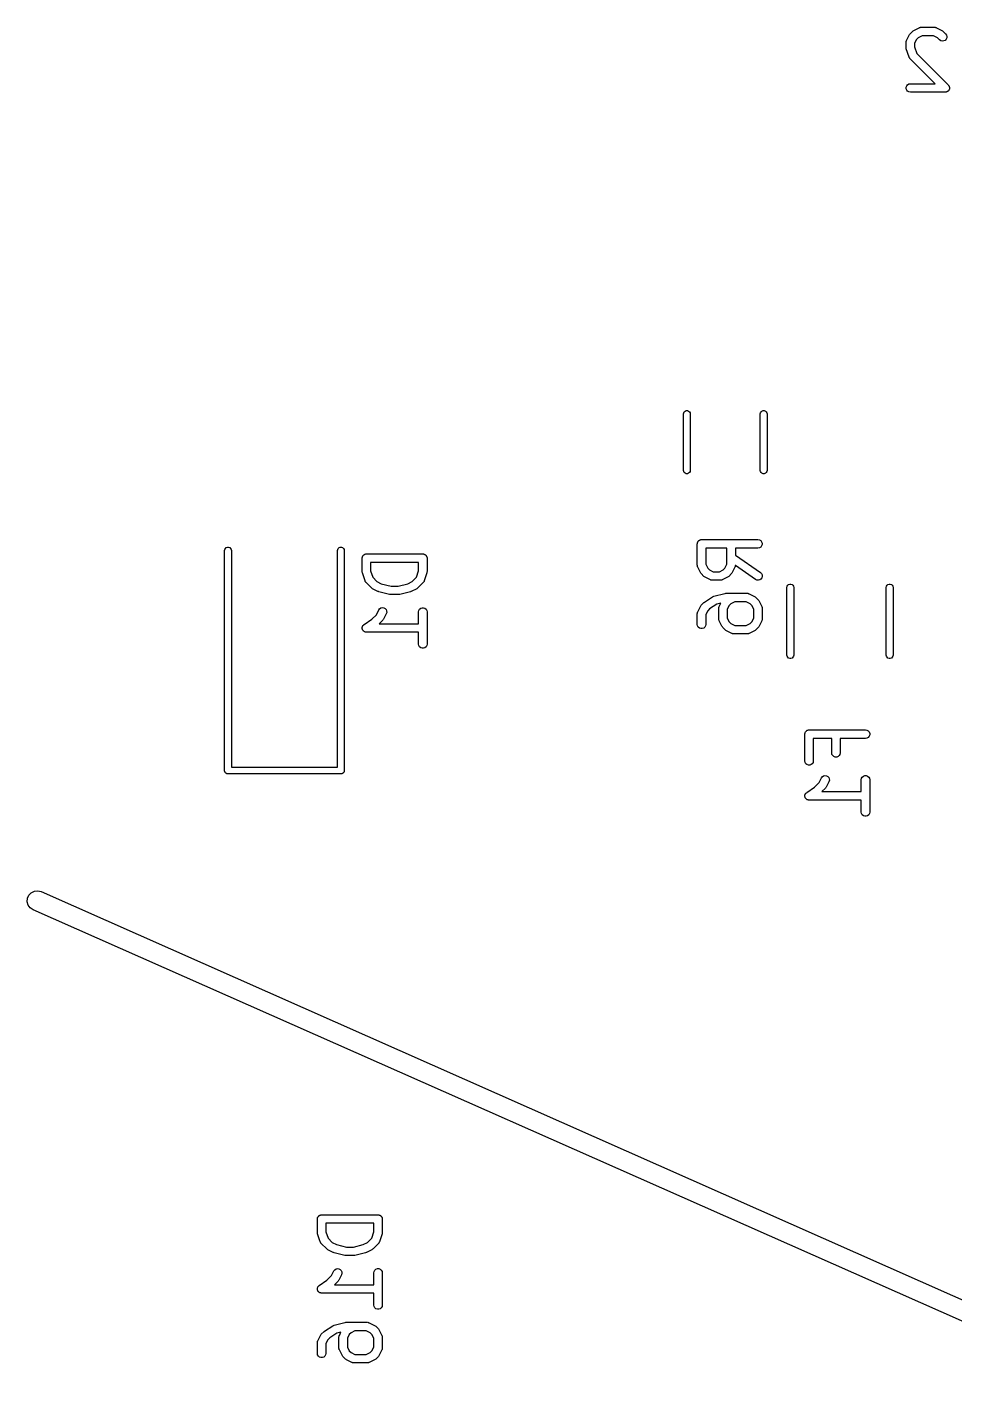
# Model space of a CAD drawing. Extents: x 48 to 353, y -143 to -50.
# Drawn here: x 47.83 to 64.26, y -73.98 to -49.8 of the extents above; entities that cross this region are included whole.
import ezdxf

# ---------------------------------------------------------------- set-up
doc = ezdxf.new("R2010")
doc.units = 0
doc.header["$MEASUREMENT"] = 0
doc.layers.add('BLACK', color=7, linetype='CONTINUOUS')

msp = doc.modelspace()

# ---------------------------------------------------------------- linework, layer by layer
at = {"layer": 'Black'}
for p, q in [((63.5382, -49.8519), (63.6335, -49.8043)), ((63.6335, -49.8043), (63.6376, -49.8031)), ((63.6376, -49.8031), (63.6413, -49.8009)), ((63.6413, -49.8009), (63.65, -49.7994)), ((63.65, -49.7994), (63.6584, -49.7969)), ((63.6584, -49.7969), (63.6627, -49.7971)), ((63.6627, -49.7971), (63.667, -49.7964)), ((63.667, -49.7964), (63.9051, -49.7964)), ((63.9051, -49.7964), (63.9094, -49.7971)), ((63.9094, -49.7971), (63.9137, -49.7969)), ((63.9137, -49.7969), (63.9221, -49.7994)), ((63.9221, -49.7994), (63.9307, -49.8009)), ((63.9307, -49.8009), (63.9345, -49.8031)), ((63.9345, -49.8031), (63.9386, -49.8043)), ((63.9386, -49.8043), (64.0339, -49.8519)), ((63.4015, -50.0619), (63.4023, -50.0576)), ((63.4015, -50.1571), (63.4015, -50.0619)), ((63.402, -50.0533), (63.4045, -50.0449)), ((63.4023, -50.0576), (63.402, -50.0533)), ((63.4045, -50.0449), (63.406, -50.0362)), ((63.406, -50.0362), (63.4082, -50.0325)), ((63.4082, -50.0325), (63.4094, -50.0283)), ((63.4094, -50.0283), (63.4571, -49.9331)), ((63.4571, -49.9331), (63.4642, -49.9234)), ((63.4642, -49.9234), (63.4711, -49.9136)), ((63.4711, -49.9136), (63.5187, -49.866)), ((63.5187, -49.866), (63.5286, -49.8591)), ((63.5286, -49.8591), (63.5382, -49.8519)), ((63.5858, -50.011), (63.5515, -50.0796)), ((63.6162, -49.9806), (63.5858, -50.011)), ((63.6847, -49.9464), (63.6162, -49.9806)), ((63.8874, -49.9464), (63.6847, -49.9464)), ((63.9559, -49.9806), (63.8874, -49.9464)), ((63.9949, -50.0197), (63.9559, -49.9806)), ((64.0163, -50.0346), (63.9949, -50.0197)), ((64.0414, -50.0413), (64.0163, -50.0346)), ((64.0339, -49.8519), (64.0435, -49.8591)), ((64.0674, -50.0391), (64.0414, -50.0413)), ((64.0435, -49.8591), (64.0534, -49.866)), ((64.0534, -49.866), (64.101, -49.9136)), ((64.091, -50.0281), (64.0674, -50.0391)), ((64.1094, -50.0096), (64.091, -50.0281)), ((64.101, -49.9136), (64.1159, -49.9349)), ((64.1204, -49.986), (64.1094, -50.0096)), ((64.1159, -49.9349), (64.1227, -49.9601)), ((64.1227, -49.9601), (64.1204, -49.986)), ((63.4036, -50.1689), (63.4015, -50.1571)), ((63.4054, -50.1808), (63.4036, -50.1689)), ((63.453, -50.3237), (63.4054, -50.1808)), ((63.5515, -50.0796), (63.5515, -50.1449)), ((63.5515, -50.1449), (63.5897, -50.2594)), ((63.5897, -50.2594), (64.1486, -50.8183)), ((63.455, -50.3275), (63.453, -50.3237)), ((63.4562, -50.3316), (63.455, -50.3275)), ((63.4612, -50.3388), (63.4562, -50.3316)), ((63.4654, -50.3466), (63.4612, -50.3388)), ((63.4686, -50.3494), (63.4654, -50.3466)), ((63.4711, -50.353), (63.4686, -50.3494)), ((63.9145, -50.7964), (63.4711, -50.353)), ((63.4027, -50.8584), (63.4116, -50.8339)), ((63.4027, -50.8844), (63.4027, -50.8584)), ((63.4116, -50.9089), (63.4027, -50.8844)), ((63.4116, -50.8339), (63.4283, -50.8139)), ((63.4283, -50.9288), (63.4116, -50.9089)), ((63.4283, -50.8139), (63.4509, -50.8009)), ((63.4509, -50.9419), (63.4283, -50.9288)), ((63.4509, -50.8009), (63.4765, -50.7964)), ((63.4765, -50.9464), (63.4509, -50.9419)), ((63.4765, -50.7964), (63.9145, -50.7964)), ((64.0956, -50.9464), (63.4765, -50.9464)), ((64.1052, -50.9447), (64.0956, -50.9464)), ((64.115, -50.9438), (64.1052, -50.9447)), ((64.118, -50.9424), (64.115, -50.9438)), ((64.1212, -50.9419), (64.118, -50.9424)), ((64.1297, -50.937), (64.1212, -50.9419)), ((64.1386, -50.9328), (64.1297, -50.937)), ((64.1409, -50.9305), (64.1386, -50.9328)), ((64.1438, -50.9288), (64.1409, -50.9305)), ((64.1501, -50.9213), (64.1438, -50.9288)), ((64.1486, -50.8183), (64.1542, -50.8264)), ((64.157, -50.9144), (64.1501, -50.9213)), ((64.1542, -50.8264), (64.1605, -50.8339)), ((64.1584, -50.9114), (64.157, -50.9144)), ((64.1605, -50.9089), (64.1584, -50.9114)), ((64.1605, -50.8339), (64.1617, -50.837)), ((64.1639, -50.8997), (64.1605, -50.9089)), ((64.1617, -50.837), (64.1635, -50.8397)), ((64.1635, -50.8397), (64.1661, -50.8492)), ((64.168, -50.8908), (64.1639, -50.8997)), ((64.1661, -50.8492), (64.1694, -50.8584)), ((64.1683, -50.8875), (64.168, -50.8908)), ((64.1694, -50.8844), (64.1683, -50.8875)), ((64.1694, -50.8584), (64.1694, -50.8617)), ((64.1694, -50.8617), (64.1703, -50.8648)), ((64.1703, -50.8648), (64.1694, -50.8746)), ((64.1694, -50.8746), (64.1694, -50.8844)), ((59.488, -56.598), (59.5076, -56.5909)), ((59.5076, -56.5909), (59.5284, -56.5909)), ((59.5284, -56.5909), (59.548, -56.598)), ((60.848, -56.598), (60.8676, -56.5909)), ((60.8676, -56.5909), (60.8884, -56.5909)), ((60.8884, -56.5909), (60.908, -56.598)), ((59.458, -56.65), (59.4616, -56.6295)), ((59.458, -57.65), (59.458, -56.65)), ((59.4616, -56.6295), (59.472, -56.6114)), ((59.472, -56.6114), (59.488, -56.598)), ((59.548, -56.598), (59.564, -56.6114)), ((59.564, -56.6114), (59.5744, -56.6295)), ((59.5744, -56.6295), (59.578, -56.65)), ((59.578, -56.65), (59.578, -57.65)), ((60.818, -56.65), (60.8216, -56.6295)), ((60.818, -57.65), (60.818, -56.65)), ((60.8216, -56.6295), (60.832, -56.6114)), ((60.832, -56.6114), (60.848, -56.598)), ((60.908, -56.598), (60.924, -56.6114)), ((60.924, -56.6114), (60.9344, -56.6295)), ((60.9344, -56.6295), (60.938, -56.65)), ((60.938, -56.65), (60.938, -57.65)), ((59.4616, -57.6705), (59.458, -57.65)), ((59.472, -57.6886), (59.4616, -57.6705)), ((59.488, -57.702), (59.472, -57.6886)), ((59.5076, -57.7091), (59.488, -57.702)), ((59.5284, -57.7091), (59.5076, -57.7091)), ((59.548, -57.702), (59.5284, -57.7091)), ((59.564, -57.6886), (59.548, -57.702)), ((59.5744, -57.6705), (59.564, -57.6886)), ((59.578, -57.65), (59.5744, -57.6705)), ((60.8216, -57.6705), (60.818, -57.65)), ((60.832, -57.6886), (60.8216, -57.6705)), ((60.848, -57.702), (60.832, -57.6886)), ((60.8676, -57.7091), (60.848, -57.702)), ((60.8884, -57.7091), (60.8676, -57.7091)), ((60.908, -57.702), (60.8884, -57.7091)), ((60.924, -57.6886), (60.908, -57.702)), ((60.9344, -57.6705), (60.924, -57.6886)), ((60.938, -57.65), (60.9344, -57.6705)), ((59.7024, -58.9519), (59.7035, -58.9454)), ((59.7024, -59.3329), (59.7024, -58.9519)), ((59.7035, -58.9389), (59.7058, -58.9327)), ((59.7035, -58.9454), (59.7035, -58.9389)), ((59.7058, -58.9327), (59.7069, -58.9263)), ((59.7069, -58.9263), (59.7102, -58.9206)), ((59.7102, -58.9206), (59.7124, -58.9144)), ((59.7124, -58.9144), (59.7166, -58.9094)), ((59.7166, -58.9094), (59.7199, -58.9037)), ((59.7199, -58.9037), (59.725, -58.8995)), ((59.725, -58.8995), (59.7292, -58.8945)), ((59.7292, -58.8945), (59.7349, -58.8912)), ((59.7349, -58.8912), (59.7399, -58.887)), ((59.7399, -58.887), (59.746, -58.8847)), ((59.746, -58.8847), (59.7517, -58.8814)), ((59.7517, -58.8814), (59.7582, -58.8803)), ((59.7582, -58.8803), (59.7644, -58.878)), ((59.7644, -58.878), (59.7709, -58.878)), ((59.7709, -58.878), (59.7774, -58.8769)), ((59.7774, -58.8769), (60.7774, -58.8769)), ((60.7774, -58.8769), (60.803, -58.8814)), ((60.803, -58.8814), (60.8256, -58.8945)), ((60.8256, -59.0094), (60.803, -59.0224)), ((60.8256, -58.8945), (60.8423, -58.9144)), ((60.8423, -58.9894), (60.8256, -59.0094)), ((60.8423, -58.9144), (60.8512, -58.9389)), ((60.8512, -58.9649), (60.8423, -58.9894)), ((60.8512, -58.9389), (60.8512, -58.9649)), ((51.3275, -59.0719), (51.3311, -59.0514)), ((51.3275, -62.9719), (51.3275, -59.0719)), ((51.3311, -59.0514), (51.3415, -59.0333)), ((51.3415, -59.0333), (51.3575, -59.0199)), ((51.3575, -59.0199), (51.3771, -59.0128)), ((51.3771, -59.0128), (51.3979, -59.0128)), ((51.3979, -59.0128), (51.4175, -59.0199)), ((51.4175, -59.0199), (51.4335, -59.0333)), ((51.4335, -59.0333), (51.4439, -59.0514)), ((51.4439, -59.0514), (51.4475, -59.0719)), ((51.4475, -59.0719), (51.4475, -62.9119)), ((53.3275, -59.0719), (53.3311, -59.0514)), ((53.3275, -62.9119), (53.3275, -59.0719)), ((53.3311, -59.0514), (53.3415, -59.0333)), ((53.3415, -59.0333), (53.3575, -59.0199)), ((53.3575, -59.0199), (53.3771, -59.0128)), ((53.3771, -59.0128), (53.3979, -59.0128)), ((53.3979, -59.0128), (53.4175, -59.0199)), ((53.4175, -59.0199), (53.4335, -59.0333)), ((53.4335, -59.0333), (53.4439, -59.0514)), ((53.4439, -59.0514), (53.4475, -59.0719)), ((53.4475, -59.0719), (53.4475, -62.9719)), ((53.7649, -59.2059), (53.766, -59.1994)), ((53.7649, -59.444), (53.7649, -59.2059)), ((53.766, -59.1929), (53.7683, -59.1867)), ((53.766, -59.1994), (53.766, -59.1929)), ((53.7683, -59.1867), (53.7694, -59.1803)), ((53.7694, -59.1803), (53.7727, -59.1746)), ((53.7727, -59.1746), (53.7749, -59.1684)), ((53.7749, -59.1684), (53.7791, -59.1634)), ((53.7791, -59.1634), (53.7824, -59.1577)), ((53.7824, -59.1577), (53.7875, -59.1535)), ((53.7875, -59.1535), (53.7917, -59.1485)), ((53.7917, -59.1485), (53.7974, -59.1452)), ((53.7974, -59.1452), (53.8024, -59.141)), ((53.8024, -59.141), (53.8085, -59.1387)), ((53.8085, -59.1387), (53.8142, -59.1354)), ((53.8142, -59.1354), (53.8207, -59.1343)), ((53.8207, -59.1343), (53.8269, -59.132)), ((53.8269, -59.132), (53.8334, -59.132)), ((53.8334, -59.132), (53.8399, -59.1309)), ((53.8399, -59.1309), (54.8399, -59.1309)), ((54.8399, -59.1309), (54.8463, -59.132)), ((54.8463, -59.132), (54.8529, -59.132)), ((54.8529, -59.132), (54.8591, -59.1343)), ((54.8591, -59.1343), (54.8655, -59.1354)), ((54.8655, -59.1354), (54.8712, -59.1387)), ((54.8712, -59.1387), (54.8774, -59.141)), ((54.8774, -59.141), (54.8824, -59.1452)), ((54.8824, -59.1452), (54.8881, -59.1485)), ((54.8881, -59.1485), (54.8923, -59.1535)), ((54.8923, -59.1535), (54.8973, -59.1577)), ((54.8973, -59.1577), (54.9006, -59.1634)), ((54.9006, -59.1634), (54.9048, -59.1684)), ((54.9048, -59.1684), (54.9071, -59.1746)), ((54.9071, -59.1746), (54.9104, -59.1803)), ((54.9104, -59.1803), (54.9115, -59.1867)), ((54.9115, -59.1867), (54.9137, -59.1929)), ((54.9137, -59.1929), (54.9137, -59.1994)), ((54.9137, -59.1994), (54.9149, -59.2059)), ((54.9149, -59.2059), (54.9149, -59.444)), ((59.8524, -59.0269), (59.8524, -59.3152)), ((60.2262, -59.0269), (59.8524, -59.0269)), ((60.2262, -59.3152), (60.2262, -59.0269)), ((60.7774, -59.0269), (60.3762, -59.0269)), ((60.3762, -59.0269), (60.3762, -59.151)), ((60.3762, -59.151), (60.8204, -59.4619)), ((60.803, -59.0224), (60.7774, -59.0269)), ((53.767, -59.4558), (53.7649, -59.444)), ((53.7687, -59.4677), (53.767, -59.4558)), ((53.8163, -59.6106), (53.7687, -59.4677)), ((53.9149, -59.2809), (53.9149, -59.4318)), ((54.7649, -59.2809), (53.9149, -59.2809)), ((53.9149, -59.4318), (53.9531, -59.5463)), ((54.7267, -59.5463), (54.7649, -59.4318)), ((54.7649, -59.4318), (54.7649, -59.2809)), ((54.911, -59.4677), (54.8634, -59.6106)), ((54.9128, -59.4558), (54.911, -59.4677)), ((54.9149, -59.444), (54.9128, -59.4558)), ((59.7031, -59.3371), (59.7024, -59.3329)), ((59.7029, -59.3414), (59.7031, -59.3371)), ((59.7054, -59.3499), (59.7029, -59.3414)), ((59.7069, -59.3585), (59.7054, -59.3499)), ((59.7091, -59.3623), (59.7069, -59.3585)), ((59.7103, -59.3664), (59.7091, -59.3623)), ((59.7579, -59.4616), (59.7103, -59.3664)), ((59.7651, -59.4713), (59.7579, -59.4616)), ((59.772, -59.4811), (59.7651, -59.4713)), ((59.8196, -59.5287), (59.772, -59.4811)), ((59.8524, -59.3152), (59.8866, -59.3837)), ((59.8866, -59.3837), (59.917, -59.4141)), ((59.917, -59.4141), (59.9856, -59.4483)), ((59.9856, -59.4483), (60.093, -59.4483)), ((60.093, -59.4483), (60.1615, -59.4141)), ((60.1615, -59.4141), (60.1919, -59.3837)), ((60.1919, -59.3837), (60.2262, -59.3152)), ((60.3066, -59.4811), (60.259, -59.5287)), ((60.3135, -59.4713), (60.3066, -59.4811)), ((60.3207, -59.4616), (60.3135, -59.4713)), ((60.3683, -59.3664), (60.3207, -59.4616)), ((60.3695, -59.3623), (60.3683, -59.3664)), ((60.3717, -59.3585), (60.3695, -59.3623)), ((60.3732, -59.3499), (60.3717, -59.3585)), ((60.3757, -59.3414), (60.3732, -59.3499)), ((60.376, -59.3339), (60.3754, -59.3371)), ((60.3754, -59.3371), (60.3757, -59.3414)), ((60.7344, -59.5848), (60.376, -59.3339)), ((60.8204, -59.4619), (60.8388, -59.4803)), ((60.8388, -59.4803), (60.8498, -59.5039)), ((53.8184, -59.6144), (53.8163, -59.6106)), ((53.8195, -59.6186), (53.8184, -59.6144)), ((53.8246, -59.6257), (53.8195, -59.6186)), ((53.8288, -59.6335), (53.8246, -59.6257)), ((53.832, -59.6364), (53.8288, -59.6335)), ((53.8345, -59.6399), (53.832, -59.6364)), ((53.9297, -59.7351), (53.8345, -59.6399)), ((53.9395, -59.742), (53.9297, -59.7351)), ((53.9531, -59.5463), (54.0272, -59.6205)), ((54.0272, -59.6205), (54.1042, -59.659)), ((54.1042, -59.659), (54.2777, -59.7023)), ((54.2777, -59.7023), (54.4021, -59.7023)), ((54.4021, -59.7023), (54.5756, -59.659)), ((54.5756, -59.659), (54.6526, -59.6205)), ((54.6526, -59.6205), (54.7267, -59.5463)), ((54.7501, -59.7351), (54.7402, -59.742)), ((54.8453, -59.6399), (54.7501, -59.7351)), ((54.8478, -59.6363), (54.8453, -59.6399)), ((54.851, -59.6335), (54.8478, -59.6363)), ((54.8552, -59.6258), (54.851, -59.6335)), ((54.8602, -59.6186), (54.8552, -59.6258)), ((54.8614, -59.6144), (54.8602, -59.6186)), ((54.8634, -59.6106), (54.8614, -59.6144)), ((59.8294, -59.5356), (59.8196, -59.5287)), ((59.8391, -59.5428), (59.8294, -59.5356)), ((59.9343, -59.5904), (59.8391, -59.5428)), ((59.9385, -59.5916), (59.9343, -59.5904)), ((59.9422, -59.5938), (59.9385, -59.5916)), ((59.9509, -59.5953), (59.9422, -59.5938)), ((59.9593, -59.5978), (59.9509, -59.5953)), ((59.9636, -59.5976), (59.9593, -59.5978)), ((59.9679, -59.5983), (59.9636, -59.5976)), ((60.1107, -59.5983), (59.9679, -59.5983)), ((60.115, -59.5976), (60.1107, -59.5983)), ((60.1193, -59.5978), (60.115, -59.5976)), ((60.1277, -59.5953), (60.1193, -59.5978)), ((60.1364, -59.5938), (60.1277, -59.5953)), ((60.1401, -59.5916), (60.1364, -59.5938)), ((60.1443, -59.5904), (60.1401, -59.5916)), ((60.2395, -59.5428), (60.1443, -59.5904)), ((60.2492, -59.5356), (60.2395, -59.5428)), ((60.259, -59.5287), (60.2492, -59.5356)), ((60.758, -59.5958), (60.7344, -59.5848)), ((60.7839, -59.598), (60.758, -59.5958)), ((60.8091, -59.5913), (60.7839, -59.598)), ((60.8304, -59.5764), (60.8091, -59.5913)), ((60.8454, -59.555), (60.8304, -59.5764)), ((60.8521, -59.5299), (60.8454, -59.555)), ((60.8498, -59.5039), (60.8521, -59.5299)), ((61.29, -59.725), (61.2936, -59.7045)), ((61.29, -60.925), (61.29, -59.725)), ((61.2936, -59.7045), (61.304, -59.6864)), ((61.304, -59.6864), (61.32, -59.673)), ((61.32, -59.673), (61.3396, -59.6659)), ((61.3396, -59.6659), (61.3604, -59.6659)), ((61.3604, -59.6659), (61.38, -59.673)), ((61.38, -59.673), (61.396, -59.6864)), ((61.396, -59.6864), (61.4064, -59.7045)), ((61.4064, -59.7045), (61.41, -59.725)), ((61.41, -59.725), (61.41, -60.925)), ((63.05, -59.725), (63.0536, -59.7045)), ((63.05, -60.925), (63.05, -59.725)), ((63.0536, -59.7045), (63.064, -59.6864)), ((63.064, -59.6864), (63.08, -59.673)), ((63.08, -59.673), (63.0996, -59.6659)), ((63.0996, -59.6659), (63.1204, -59.6659)), ((63.1204, -59.6659), (63.14, -59.673)), ((63.14, -59.673), (63.156, -59.6864)), ((63.156, -59.6864), (63.1664, -59.7045)), ((63.1664, -59.7045), (63.17, -59.725)), ((63.17, -59.725), (63.17, -60.925)), ((53.9492, -59.7492), (53.9395, -59.742)), ((54.0444, -59.7968), (53.9492, -59.7492)), ((54.0523, -59.7991), (54.0444, -59.7968)), ((54.0598, -59.8025), (54.0523, -59.7991)), ((54.2503, -59.8501), (54.0598, -59.8025)), ((54.2594, -59.8507), (54.2503, -59.8501)), ((54.2685, -59.8523), (54.2594, -59.8507)), ((54.4113, -59.8523), (54.2685, -59.8523)), ((54.4203, -59.8507), (54.4113, -59.8523)), ((54.4295, -59.8501), (54.4203, -59.8507)), ((54.62, -59.8025), (54.4295, -59.8501)), ((54.6275, -59.7991), (54.62, -59.8025)), ((54.6353, -59.7968), (54.6275, -59.7991)), ((54.7306, -59.7492), (54.6353, -59.7968)), ((54.7402, -59.742), (54.7306, -59.7492)), ((59.831, -59.9847), (59.9739, -59.8895)), ((59.9739, -59.8895), (59.9856, -59.8843)), ((59.9856, -59.8843), (59.9973, -59.8791)), ((59.9973, -59.8791), (60.1878, -59.8315)), ((60.1878, -59.8315), (60.1969, -59.8309)), ((60.1969, -59.8309), (60.206, -59.8293)), ((60.206, -59.8293), (60.5869, -59.8293)), ((60.3665, -59.9793), (60.298, -60.0135)), ((60.5692, -59.9793), (60.3665, -59.9793)), ((60.6377, -60.0135), (60.5692, -59.9793)), ((60.5869, -59.8293), (60.5912, -59.83)), ((60.5912, -59.83), (60.5955, -59.8298)), ((60.5955, -59.8298), (60.6039, -59.8323)), ((60.6039, -59.8323), (60.6126, -59.8338)), ((60.6126, -59.8338), (60.6163, -59.836)), ((60.6163, -59.836), (60.6204, -59.8372)), ((60.6204, -59.8372), (60.7157, -59.8848)), ((60.7157, -59.8848), (60.7253, -59.892)), ((60.7253, -59.892), (60.7352, -59.8989)), ((60.7352, -59.8989), (60.7828, -59.9465)), ((60.7828, -59.9465), (60.7897, -59.9563)), ((60.7897, -59.9563), (60.7968, -59.966)), ((60.7968, -59.966), (60.8445, -60.0612)), ((53.935, -60.2905), (54.0163, -60.2091)), ((54.0163, -60.2091), (54.0585, -60.1247)), ((54.0585, -60.1247), (54.074, -60.1038)), ((54.074, -60.1038), (54.0958, -60.0895)), ((54.0958, -60.0895), (54.1211, -60.0834)), ((54.1211, -60.0834), (54.147, -60.0864)), ((54.1927, -60.1918), (54.1451, -60.2871)), ((54.147, -60.0864), (54.1703, -60.098)), ((54.1703, -60.098), (54.1882, -60.117)), ((54.1882, -60.117), (54.1985, -60.1409)), ((54.2001, -60.1669), (54.1927, -60.1918)), ((54.1985, -60.1409), (54.2001, -60.1669)), ((54.7649, -60.1583), (54.7694, -60.1326)), ((54.7649, -60.369), (54.7649, -60.1583)), ((54.7694, -60.1326), (54.7824, -60.1101)), ((54.7824, -60.1101), (54.8024, -60.0933)), ((54.8024, -60.0933), (54.8269, -60.0844)), ((54.8269, -60.0844), (54.8529, -60.0844)), ((54.8529, -60.0844), (54.8774, -60.0933)), ((54.8774, -60.0933), (54.8973, -60.1101)), ((54.8973, -60.1101), (54.9104, -60.1326)), ((54.9104, -60.1326), (54.9149, -60.1583)), ((54.9149, -60.1583), (54.9149, -60.7297)), ((59.7024, -60.19), (59.7031, -60.1857)), ((59.7024, -60.3805), (59.7024, -60.19)), ((59.7029, -60.1814), (59.7054, -60.173)), ((59.7031, -60.1857), (59.7029, -60.1814)), ((59.7054, -60.173), (59.7069, -60.1643)), ((59.7069, -60.1643), (59.7091, -60.1606)), ((59.7091, -60.1606), (59.7103, -60.1565)), ((59.7103, -60.1565), (59.7579, -60.0612)), ((59.7579, -60.0612), (59.7651, -60.0516)), ((59.7651, -60.0516), (59.772, -60.0417)), ((59.772, -60.0417), (59.8196, -59.9941)), ((59.8196, -59.9941), (59.8257, -59.9899)), ((59.8257, -59.9899), (59.831, -59.9847)), ((59.8866, -60.1392), (59.8524, -60.2077)), ((59.8524, -60.2077), (59.8524, -60.3805)), ((59.9204, -60.1054), (59.8866, -60.1392)), ((60.0463, -60.0215), (59.9204, -60.1054)), ((60.1204, -60.003), (60.0463, -60.0215)), ((60.0833, -60.0948), (60.0841, -60.0905)), ((60.0833, -60.2852), (60.0833, -60.0948)), ((60.0838, -60.0862), (60.0863, -60.0778)), ((60.0841, -60.0905), (60.0838, -60.0862)), ((60.0863, -60.0778), (60.0879, -60.0691)), ((60.0879, -60.0691), (60.09, -60.0654)), ((60.09, -60.0654), (60.0913, -60.0612)), ((60.0913, -60.0612), (60.1204, -60.003)), ((60.2676, -60.044), (60.2333, -60.1125)), ((60.2333, -60.1125), (60.2333, -60.2675)), ((60.298, -60.0135), (60.2676, -60.044)), ((60.6681, -60.044), (60.6377, -60.0135)), ((60.7024, -60.1125), (60.6681, -60.044)), ((60.7024, -60.2675), (60.7024, -60.1125)), ((60.8445, -60.0612), (60.8457, -60.0654)), ((60.8457, -60.0654), (60.8479, -60.0691)), ((60.8479, -60.0691), (60.8494, -60.0778)), ((60.8494, -60.0778), (60.8519, -60.0862)), ((60.8519, -60.0862), (60.8516, -60.0905)), ((60.8516, -60.0905), (60.8524, -60.0948)), ((60.8524, -60.0948), (60.8524, -60.2852)), ((53.765, -60.4488), (53.766, -60.4399)), ((53.766, -60.4529), (53.765, -60.4488)), ((53.766, -60.431), (53.7674, -60.4271)), ((53.766, -60.4399), (53.766, -60.431)), ((53.766, -60.457), (53.766, -60.4529)), ((53.7691, -60.4654), (53.766, -60.457)), ((53.7674, -60.4271), (53.7679, -60.4229)), ((53.7679, -60.4229), (53.7719, -60.4149)), ((53.7719, -60.4149), (53.7749, -60.4065)), ((53.7749, -60.4065), (53.7776, -60.4033)), ((53.7776, -60.4033), (53.7794, -60.3996)), ((53.7794, -60.3996), (53.7859, -60.3934)), ((53.7859, -60.3934), (53.7917, -60.3865)), ((53.7917, -60.3865), (53.7953, -60.3845)), ((53.7953, -60.3845), (53.7983, -60.3816)), ((53.7983, -60.3816), (53.935, -60.2905)), ((54.131, -60.3066), (54.0686, -60.369)), ((54.0686, -60.369), (54.7649, -60.369)), ((54.1379, -60.2967), (54.131, -60.3066)), ((54.1451, -60.2871), (54.1379, -60.2967)), ((59.7069, -60.4061), (59.7024, -60.3805)), ((59.7199, -60.4287), (59.7069, -60.4061)), ((59.7399, -60.4454), (59.7199, -60.4287)), ((59.7644, -60.4543), (59.7399, -60.4454)), ((59.7904, -60.4543), (59.7644, -60.4543)), ((59.8149, -60.4454), (59.7904, -60.4543)), ((59.8348, -60.4287), (59.8149, -60.4454)), ((59.8479, -60.4061), (59.8348, -60.4287)), ((59.8524, -60.3805), (59.8479, -60.4061)), ((60.0841, -60.2895), (60.0833, -60.2852)), ((60.0838, -60.2938), (60.0841, -60.2895)), ((60.0863, -60.3022), (60.0838, -60.2938)), ((60.0879, -60.3109), (60.0863, -60.3022)), ((60.09, -60.3146), (60.0879, -60.3109)), ((60.0913, -60.3188), (60.09, -60.3146)), ((60.1389, -60.414), (60.0913, -60.3188)), ((60.146, -60.4237), (60.1389, -60.414)), ((60.1529, -60.4335), (60.146, -60.4237)), ((60.2005, -60.4811), (60.1529, -60.4335)), ((60.2333, -60.2675), (60.2676, -60.3361)), ((60.2676, -60.3361), (60.298, -60.3665)), ((60.298, -60.3665), (60.3665, -60.4007)), ((60.3665, -60.4007), (60.5692, -60.4007)), ((60.5692, -60.4007), (60.6377, -60.3665)), ((60.6377, -60.3665), (60.6681, -60.3361)), ((60.6681, -60.3361), (60.7024, -60.2675)), ((60.7828, -60.4335), (60.7352, -60.4811)), ((60.7897, -60.4237), (60.7828, -60.4335)), ((60.7968, -60.414), (60.7897, -60.4237)), ((60.8445, -60.3188), (60.7968, -60.414)), ((60.8457, -60.3146), (60.8445, -60.3188)), ((60.8479, -60.3109), (60.8457, -60.3146)), ((60.8494, -60.3022), (60.8479, -60.3109)), ((60.8519, -60.2938), (60.8494, -60.3022)), ((60.8524, -60.2852), (60.8516, -60.2895)), ((60.8516, -60.2895), (60.8519, -60.2938)), ((53.7712, -60.4741), (53.7691, -60.4654)), ((53.7735, -60.4776), (53.7712, -60.4741)), ((53.7749, -60.4815), (53.7735, -60.4776)), ((53.7807, -60.4884), (53.7749, -60.4815)), ((53.7856, -60.4958), (53.7807, -60.4884)), ((53.789, -60.4983), (53.7856, -60.4958)), ((53.7917, -60.5015), (53.789, -60.4983)), ((53.7994, -60.5059), (53.7917, -60.5015)), ((53.8066, -60.5112), (53.7994, -60.5059)), ((53.8106, -60.5124), (53.8066, -60.5112)), ((53.8142, -60.5145), (53.8106, -60.5124)), ((53.823, -60.516), (53.8142, -60.5145)), ((53.8316, -60.5185), (53.823, -60.516)), ((53.8358, -60.5183), (53.8316, -60.5185)), ((53.8399, -60.519), (53.8358, -60.5183)), ((54.7649, -60.519), (53.8399, -60.519)), ((54.7649, -60.7297), (54.7649, -60.519)), ((60.2104, -60.488), (60.2005, -60.4811)), ((60.22, -60.4952), (60.2104, -60.488)), ((60.3153, -60.5428), (60.22, -60.4952)), ((60.3194, -60.544), (60.3153, -60.5428)), ((60.3232, -60.5462), (60.3194, -60.544)), ((60.3318, -60.5477), (60.3232, -60.5462)), ((60.3402, -60.5502), (60.3318, -60.5477)), ((60.3446, -60.55), (60.3402, -60.5502)), ((60.3488, -60.5507), (60.3446, -60.55)), ((60.5869, -60.5507), (60.3488, -60.5507)), ((60.5912, -60.55), (60.5869, -60.5507)), ((60.5955, -60.5502), (60.5912, -60.55)), ((60.6039, -60.5477), (60.5955, -60.5502)), ((60.6126, -60.5462), (60.6039, -60.5477)), ((60.6163, -60.544), (60.6126, -60.5462)), ((60.6204, -60.5428), (60.6163, -60.544)), ((60.7157, -60.4952), (60.6204, -60.5428)), ((60.7253, -60.488), (60.7157, -60.4952)), ((60.7352, -60.4811), (60.7253, -60.488)), ((54.7694, -60.7554), (54.7649, -60.7297)), ((54.7824, -60.7779), (54.7694, -60.7554)), ((54.8024, -60.7947), (54.7824, -60.7779)), ((54.8269, -60.8036), (54.8024, -60.7947)), ((54.8529, -60.8036), (54.8269, -60.8036)), ((54.8774, -60.7947), (54.8529, -60.8036)), ((54.8973, -60.7779), (54.8774, -60.7947)), ((54.9104, -60.7554), (54.8973, -60.7779)), ((54.9149, -60.7297), (54.9104, -60.7554)), ((61.2936, -60.9455), (61.29, -60.925)), ((61.304, -60.9636), (61.2936, -60.9455)), ((61.4064, -60.9455), (61.396, -60.9636)), ((61.41, -60.925), (61.4064, -60.9455)), ((63.0536, -60.9455), (63.05, -60.925)), ((63.064, -60.9636), (63.0536, -60.9455)), ((63.1664, -60.9455), (63.156, -60.9636)), ((63.17, -60.925), (63.1664, -60.9455)), ((61.32, -60.977), (61.304, -60.9636)), ((61.3396, -60.9841), (61.32, -60.977)), ((61.3604, -60.9841), (61.3396, -60.9841)), ((61.38, -60.977), (61.3604, -60.9841)), ((61.396, -60.9636), (61.38, -60.977)), ((63.08, -60.977), (63.064, -60.9636)), ((63.0996, -60.9841), (63.08, -60.977)), ((63.1204, -60.9841), (63.0996, -60.9841)), ((63.14, -60.977), (63.1204, -60.9841)), ((63.156, -60.9636), (63.14, -60.977)), ((61.6074, -62.3253), (61.6085, -62.3189)), ((61.6074, -62.8015), (61.6074, -62.3253)), ((61.6085, -62.3123), (61.6108, -62.3061)), ((61.6085, -62.3189), (61.6085, -62.3123)), ((61.6108, -62.3061), (61.6119, -62.2997)), ((61.6119, -62.2997), (61.6152, -62.294)), ((61.6152, -62.294), (61.6174, -62.2878)), ((61.6174, -62.2878), (61.6216, -62.2828)), ((61.6216, -62.2828), (61.6249, -62.2771)), ((61.6249, -62.2771), (61.63, -62.2729)), ((61.63, -62.2729), (61.6342, -62.2679)), ((61.6342, -62.2679), (61.6399, -62.2646)), ((61.6399, -62.2646), (61.6449, -62.2604)), ((61.6449, -62.2604), (61.651, -62.2581)), ((61.651, -62.2581), (61.6567, -62.2549)), ((61.6567, -62.2549), (61.6632, -62.2537)), ((61.6632, -62.2537), (61.6694, -62.2515)), ((61.6694, -62.2515), (61.6759, -62.2515)), ((61.6759, -62.2515), (61.6824, -62.2503)), ((61.6824, -62.2503), (62.6824, -62.2503)), ((62.6824, -62.2503), (62.708, -62.2549)), ((62.708, -62.3958), (62.6824, -62.4003)), ((62.708, -62.2549), (62.7306, -62.2679)), ((62.7306, -62.3828), (62.708, -62.3958)), ((62.7306, -62.2679), (62.7473, -62.2878)), ((62.7473, -62.3628), (62.7306, -62.3828)), ((62.7473, -62.2878), (62.7562, -62.3123)), ((62.7562, -62.3384), (62.7473, -62.3628)), ((62.7562, -62.3123), (62.7562, -62.3384)), ((62.0836, -62.4003), (61.7574, -62.4003)), ((61.7574, -62.4003), (61.7574, -62.8015)), ((62.0836, -62.6587), (62.0836, -62.4003)), ((62.6824, -62.4003), (62.2336, -62.4003)), ((62.2336, -62.4003), (62.2336, -62.6587)), ((61.6119, -62.8272), (61.6074, -62.8015)), ((61.6249, -62.8497), (61.6119, -62.8272)), ((61.6449, -62.8665), (61.6249, -62.8497)), ((61.6694, -62.8754), (61.6449, -62.8665)), ((61.6954, -62.8754), (61.6694, -62.8754)), ((61.7199, -62.8665), (61.6954, -62.8754)), ((61.7398, -62.8497), (61.7199, -62.8665)), ((61.7529, -62.8272), (61.7398, -62.8497)), ((61.7574, -62.8015), (61.7529, -62.8272)), ((62.0881, -62.6843), (62.0836, -62.6587)), ((62.1011, -62.7069), (62.0881, -62.6843)), ((62.1211, -62.7236), (62.1011, -62.7069)), ((62.1455, -62.7325), (62.1211, -62.7236)), ((62.1716, -62.7325), (62.1455, -62.7325)), ((62.1961, -62.7236), (62.1716, -62.7325)), ((62.216, -62.7069), (62.1961, -62.7236)), ((62.229, -62.6843), (62.216, -62.7069)), ((62.2336, -62.6587), (62.229, -62.6843)), ((51.3284, -62.977), (51.3275, -62.9719)), ((51.3284, -62.9823), (51.3284, -62.977)), ((51.3302, -62.9872), (51.3284, -62.9823)), ((51.3311, -62.9924), (51.3302, -62.9872)), ((51.3337, -62.9969), (51.3311, -62.9924)), ((51.3355, -63.0019), (51.3337, -62.9969)), ((51.3389, -63.0059), (51.3355, -63.0019)), ((51.3415, -63.0104), (51.3389, -63.0059)), ((51.3456, -63.0138), (51.3415, -63.0104)), ((51.3489, -63.0178), (51.3456, -63.0138)), ((51.3535, -63.0205), (51.3489, -63.0178)), ((51.3575, -63.0238), (51.3535, -63.0205)), ((51.3624, -63.0256), (51.3575, -63.0238)), ((51.367, -63.0283), (51.3624, -63.0256)), ((51.3722, -63.0292), (51.367, -63.0283)), ((51.3771, -63.031), (51.3722, -63.0292)), ((51.3823, -63.031), (51.3771, -63.031)), ((51.3875, -63.0319), (51.3823, -63.031)), ((53.3875, -63.0319), (51.3875, -63.0319)), ((51.4475, -62.9119), (53.3275, -62.9119)), ((53.3927, -63.031), (53.3875, -63.0319)), ((53.3979, -63.031), (53.3927, -63.031)), ((53.4028, -63.0292), (53.3979, -63.031)), ((53.408, -63.0283), (53.4028, -63.0292)), ((53.4126, -63.0256), (53.408, -63.0283)), ((53.4175, -63.0238), (53.4126, -63.0256)), ((53.4215, -63.0205), (53.4175, -63.0238)), ((53.4261, -63.0178), (53.4215, -63.0205)), ((53.4294, -63.0138), (53.4261, -63.0178)), ((53.4335, -63.0104), (53.4294, -63.0138)), ((53.4361, -63.0059), (53.4335, -63.0104)), ((53.4395, -63.0019), (53.4361, -63.0059)), ((53.4413, -62.9969), (53.4395, -63.0019)), ((53.4439, -62.9924), (53.4413, -62.9969)), ((53.4448, -62.9872), (53.4439, -62.9924)), ((53.4466, -62.9823), (53.4448, -62.9872)), ((53.4475, -62.9719), (53.4466, -62.977)), ((53.4466, -62.977), (53.4466, -62.9823)), ((61.8588, -63.1857), (61.901, -63.1013)), ((61.901, -63.1013), (61.9165, -63.0804)), ((61.9165, -63.0804), (61.9383, -63.066)), ((61.9383, -63.066), (61.9636, -63.06)), ((61.9636, -63.06), (61.9895, -63.063)), ((61.9895, -63.063), (62.0128, -63.0746)), ((62.0128, -63.0746), (62.0307, -63.0935)), ((62.0307, -63.0935), (62.041, -63.1174)), ((62.041, -63.1174), (62.0426, -63.1434)), ((62.6074, -63.1349), (62.6119, -63.1092)), ((62.6119, -63.1092), (62.6249, -63.0866)), ((62.6249, -63.0866), (62.6449, -63.0699)), ((62.6449, -63.0699), (62.6694, -63.061)), ((62.6694, -63.061), (62.6954, -63.061)), ((62.6954, -63.061), (62.7199, -63.0699)), ((62.7199, -63.0699), (62.7398, -63.0866)), ((62.7398, -63.0866), (62.7529, -63.1092)), ((62.7529, -63.1092), (62.7574, -63.1349)), ((61.6284, -63.37), (61.6342, -63.3631)), ((61.6342, -63.3631), (61.6378, -63.361)), ((61.6378, -63.361), (61.6408, -63.3582)), ((61.6408, -63.3582), (61.7775, -63.267)), ((61.7775, -63.267), (61.8588, -63.1857)), ((61.9735, -63.2831), (61.9111, -63.3456)), ((61.9111, -63.3456), (62.6074, -63.3456)), ((61.9804, -63.2733), (61.9735, -63.2831)), ((61.9876, -63.2636), (61.9804, -63.2733)), ((62.0352, -63.1684), (61.9876, -63.2636)), ((62.0426, -63.1434), (62.0352, -63.1684)), ((62.6074, -63.3456), (62.6074, -63.1349)), ((62.7574, -63.1349), (62.7574, -63.7063)), ((61.6075, -63.4254), (61.6085, -63.4165)), ((61.6085, -63.4294), (61.6075, -63.4254)), ((61.6085, -63.4075), (61.6099, -63.4036)), ((61.6085, -63.4165), (61.6085, -63.4075)), ((61.6085, -63.4336), (61.6085, -63.4294)), ((61.6116, -63.442), (61.6085, -63.4336)), ((61.6099, -63.4036), (61.6104, -63.3995)), ((61.6104, -63.3995), (61.6144, -63.3915)), ((61.6137, -63.4507), (61.6116, -63.442)), ((61.616, -63.4542), (61.6137, -63.4507)), ((61.6144, -63.3915), (61.6174, -63.3831)), ((61.6174, -63.4581), (61.616, -63.4542)), ((61.6174, -63.3831), (61.6201, -63.3799)), ((61.6232, -63.4649), (61.6174, -63.4581)), ((61.6201, -63.3799), (61.6219, -63.3762)), ((61.6219, -63.3762), (61.6284, -63.37)), ((61.6281, -63.4724), (61.6232, -63.4649)), ((61.6315, -63.4748), (61.6281, -63.4724)), ((61.6342, -63.478), (61.6315, -63.4748)), ((61.6419, -63.4825), (61.6342, -63.478)), ((61.6491, -63.4878), (61.6419, -63.4825)), ((61.6531, -63.489), (61.6491, -63.4878)), ((61.6567, -63.491), (61.6531, -63.489)), ((61.6655, -63.4926), (61.6567, -63.491)), ((61.6741, -63.4951), (61.6655, -63.4926)), ((61.6783, -63.4948), (61.6741, -63.4951)), ((61.6824, -63.4956), (61.6783, -63.4948)), ((62.6074, -63.4956), (61.6824, -63.4956)), ((62.6074, -63.7063), (62.6074, -63.4956)), ((62.6119, -63.7319), (62.6074, -63.7063)), ((62.6249, -63.7545), (62.6119, -63.7319)), ((62.6449, -63.7712), (62.6249, -63.7545)), ((62.6694, -63.7801), (62.6449, -63.7712)), ((62.6954, -63.7801), (62.6694, -63.7801)), ((62.7199, -63.7712), (62.6954, -63.7801)), ((62.7398, -63.7545), (62.7199, -63.7712)), ((62.7529, -63.7319), (62.7398, -63.7545)), ((62.7574, -63.7063), (62.7529, -63.7319)), ((47.832, -65.2966), (47.8361, -65.2359)), ((47.8488, -65.355), (47.832, -65.2966)), ((47.8361, -65.2359), (47.8608, -65.1804)), ((47.8608, -65.1804), (47.9029, -65.1366)), ((47.9029, -65.1366), (47.9575, -65.1099)), ((47.9575, -65.1099), (48.0179, -65.1034)), ((48.0179, -65.1034), (48.0769, -65.118)), ((48.0769, -65.118), (72.6957, -76.0315)), ((47.8846, -65.4041), (47.8488, -65.355)), ((47.9351, -65.438), (47.8846, -65.4041)), ((72.0825, -76.1425), (47.9351, -65.438)), ((52.9982, -70.8643), (53.0039, -70.861)), ((53.0039, -70.861), (53.0089, -70.8568)), ((53.0089, -70.8568), (53.015, -70.8545)), ((53.015, -70.8545), (53.0207, -70.8512)), ((53.0207, -70.8512), (53.0272, -70.8501)), ((53.0272, -70.8501), (53.0334, -70.8479)), ((53.0334, -70.8479), (53.0399, -70.8479)), ((53.0399, -70.8479), (53.0464, -70.8467)), ((53.0464, -70.8467), (54.0464, -70.8467)), ((54.0464, -70.8467), (54.0528, -70.8479)), ((54.0528, -70.8479), (54.0594, -70.8479)), ((54.0594, -70.8479), (54.0656, -70.8501)), ((54.0656, -70.8501), (54.072, -70.8512)), ((54.072, -70.8512), (54.0777, -70.8545)), ((54.0777, -70.8545), (54.0839, -70.8568)), ((54.0839, -70.8568), (54.0889, -70.861)), ((54.0889, -70.861), (54.0946, -70.8643)), ((52.9714, -70.9217), (52.9725, -70.9153)), ((52.9714, -71.1598), (52.9714, -70.9217)), ((52.9725, -70.9087), (52.9748, -70.9025)), ((52.9725, -70.9153), (52.9725, -70.9087)), ((52.9748, -70.9025), (52.9759, -70.8961)), ((52.9759, -70.8961), (52.9792, -70.8904)), ((52.9792, -70.8904), (52.9814, -70.8842)), ((52.9814, -70.8842), (52.9856, -70.8792)), ((52.9856, -70.8792), (52.9889, -70.8735)), ((52.9889, -70.8735), (52.994, -70.8693)), ((52.994, -70.8693), (52.9982, -70.8643)), ((53.1214, -70.9967), (53.1214, -71.1476)), ((53.9714, -70.9967), (53.1214, -70.9967)), ((53.9714, -71.1476), (53.9714, -70.9967)), ((54.0946, -70.8643), (54.0988, -70.8693)), ((54.0988, -70.8693), (54.1038, -70.8735)), ((54.1038, -70.8735), (54.1071, -70.8792)), ((54.1071, -70.8792), (54.1113, -70.8842)), ((54.1113, -70.8842), (54.1136, -70.8904)), ((54.1136, -70.8904), (54.1169, -70.8961)), ((54.1169, -70.8961), (54.118, -70.9025)), ((54.118, -70.9025), (54.1202, -70.9087)), ((54.1202, -70.9087), (54.1202, -70.9153)), ((54.1202, -70.9153), (54.1214, -70.9217)), ((54.1214, -70.9217), (54.1214, -71.1598)), ((52.9735, -71.1716), (52.9714, -71.1598)), ((52.9752, -71.1835), (52.9735, -71.1716)), ((53.0228, -71.3264), (52.9752, -71.1835)), ((53.0249, -71.3302), (53.0228, -71.3264)), ((53.026, -71.3344), (53.0249, -71.3302)), ((53.0311, -71.3416), (53.026, -71.3344)), ((53.0353, -71.3493), (53.0311, -71.3416)), ((53.1214, -71.1476), (53.1596, -71.2622)), ((53.1596, -71.2622), (53.2337, -71.3363)), ((53.2337, -71.3363), (53.3107, -71.3748)), ((53.7821, -71.3748), (53.8591, -71.3363)), ((53.8591, -71.3363), (53.9332, -71.2622)), ((53.9332, -71.2622), (53.9714, -71.1476)), ((54.0617, -71.3416), (54.0575, -71.3493)), ((54.0667, -71.3344), (54.0617, -71.3416)), ((54.0679, -71.3302), (54.0667, -71.3344)), ((54.0699, -71.3264), (54.0679, -71.3302)), ((54.1175, -71.1835), (54.0699, -71.3264)), ((54.1193, -71.1716), (54.1175, -71.1835)), ((54.1214, -71.1598), (54.1193, -71.1716)), ((53.0385, -71.3522), (53.0353, -71.3493)), ((53.041, -71.3557), (53.0385, -71.3522)), ((53.1362, -71.4509), (53.041, -71.3557)), ((53.146, -71.4578), (53.1362, -71.4509)), ((53.1557, -71.465), (53.146, -71.4578)), ((53.2509, -71.5126), (53.1557, -71.465)), ((53.2588, -71.5149), (53.2509, -71.5126)), ((53.2663, -71.5183), (53.2588, -71.5149)), ((53.4568, -71.5659), (53.2663, -71.5183)), ((53.3107, -71.3748), (53.4842, -71.4181)), ((53.4659, -71.5665), (53.4568, -71.5659)), ((53.475, -71.5681), (53.4659, -71.5665)), ((53.6178, -71.5681), (53.475, -71.5681)), ((53.4842, -71.4181), (53.6086, -71.4181)), ((53.6086, -71.4181), (53.7821, -71.3748)), ((53.6268, -71.5665), (53.6178, -71.5681)), ((53.636, -71.5659), (53.6268, -71.5665)), ((53.8265, -71.5183), (53.636, -71.5659)), ((53.834, -71.5149), (53.8265, -71.5183)), ((53.8418, -71.5126), (53.834, -71.5149)), ((53.9371, -71.465), (53.8418, -71.5126)), ((53.9467, -71.4578), (53.9371, -71.465)), ((53.9566, -71.4509), (53.9467, -71.4578)), ((54.0518, -71.3557), (53.9566, -71.4509)), ((54.0543, -71.3522), (54.0518, -71.3557)), ((54.0575, -71.3493), (54.0543, -71.3522)), ((53.265, -71.8406), (53.2805, -71.8196)), ((53.2805, -71.8196), (53.3023, -71.8053)), ((53.3023, -71.8053), (53.3276, -71.7992)), ((53.3276, -71.7992), (53.3535, -71.8022)), ((53.3535, -71.8022), (53.3768, -71.8139)), ((53.3768, -71.8139), (53.3947, -71.8328)), ((53.9759, -71.8484), (53.9889, -71.8259)), ((53.9889, -71.8259), (54.0089, -71.8091)), ((54.0089, -71.8091), (54.0334, -71.8002)), ((54.0334, -71.8002), (54.0594, -71.8002)), ((54.0594, -71.8002), (54.0839, -71.8091)), ((54.0839, -71.8091), (54.1038, -71.8259)), ((54.1038, -71.8259), (54.1169, -71.8484)), ((53.0048, -72.0974), (53.1415, -72.0063)), ((53.1415, -72.0063), (53.2228, -71.9249)), ((53.2228, -71.9249), (53.265, -71.8406)), ((53.3375, -72.0224), (53.2751, -72.0848)), ((53.3444, -72.0125), (53.3375, -72.0224)), ((53.3516, -72.0029), (53.3444, -72.0125)), ((53.3992, -71.9076), (53.3516, -72.0029)), ((53.3947, -71.8328), (53.405, -71.8567)), ((53.4066, -71.8827), (53.3992, -71.9076)), ((53.405, -71.8567), (53.4066, -71.8827)), ((53.9714, -71.8741), (53.9759, -71.8484)), ((53.9714, -72.0848), (53.9714, -71.8741)), ((54.1169, -71.8484), (54.1214, -71.8741)), ((54.1214, -71.8741), (54.1214, -72.4455)), ((52.9715, -72.1646), (52.9725, -72.1557)), ((52.9725, -72.1687), (52.9715, -72.1646)), ((52.9725, -72.1468), (52.9739, -72.1429)), ((52.9725, -72.1557), (52.9725, -72.1468)), ((52.9725, -72.1728), (52.9725, -72.1687)), ((52.9756, -72.1812), (52.9725, -72.1728)), ((52.9739, -72.1429), (52.9744, -72.1387)), ((52.9744, -72.1387), (52.9784, -72.1307)), ((52.9777, -72.1899), (52.9756, -72.1812)), ((52.98, -72.1934), (52.9777, -72.1899)), ((52.9784, -72.1307), (52.9814, -72.1223)), ((52.9814, -72.1973), (52.98, -72.1934)), ((52.9814, -72.1223), (52.9841, -72.1191)), ((52.9872, -72.2042), (52.9814, -72.1973)), ((52.9841, -72.1191), (52.9859, -72.1154)), ((52.9859, -72.1154), (52.9924, -72.1092)), ((52.9921, -72.2116), (52.9872, -72.2042)), ((52.9955, -72.2141), (52.9921, -72.2116)), ((52.9924, -72.1092), (52.9982, -72.1024)), ((52.9982, -72.2173), (52.9955, -72.2141)), ((52.9982, -72.1024), (53.0018, -72.1003)), ((53.0059, -72.2217), (52.9982, -72.2173)), ((53.0018, -72.1003), (53.0048, -72.0974)), ((53.0131, -72.227), (53.0059, -72.2217)), ((53.0171, -72.2282), (53.0131, -72.227)), ((53.0207, -72.2303), (53.0171, -72.2282)), ((53.0295, -72.2318), (53.0207, -72.2303)), ((53.0381, -72.2344), (53.0295, -72.2318)), ((53.0423, -72.2341), (53.0381, -72.2344)), ((53.0464, -72.2348), (53.0423, -72.2341)), ((53.9714, -72.2348), (53.0464, -72.2348)), ((53.2751, -72.0848), (53.9714, -72.0848)), ((53.9714, -72.4455), (53.9714, -72.2348)), ((53.9759, -72.4712), (53.9714, -72.4455)), ((53.9889, -72.4937), (53.9759, -72.4712)), ((54.0089, -72.5105), (53.9889, -72.4937)), ((54.0334, -72.5194), (54.0089, -72.5105)), ((54.0594, -72.5194), (54.0334, -72.5194)), ((54.0839, -72.5105), (54.0594, -72.5194)), ((54.1038, -72.4937), (54.0839, -72.5105)), ((54.1169, -72.4712), (54.1038, -72.4937)), ((54.1214, -72.4455), (54.1169, -72.4712)), ((53.2663, -72.8013), (53.4568, -72.7537)), ((53.4568, -72.7537), (53.4659, -72.7531)), ((53.4659, -72.7531), (53.475, -72.7515)), ((53.475, -72.7515), (53.8559, -72.7515)), ((53.8559, -72.7515), (53.8602, -72.7522)), ((53.8602, -72.7522), (53.8645, -72.752)), ((53.8645, -72.752), (53.8729, -72.7545)), ((53.8729, -72.7545), (53.8816, -72.756)), ((53.8816, -72.756), (53.8853, -72.7582)), ((53.8853, -72.7582), (53.8894, -72.7594)), ((53.8894, -72.7594), (53.9847, -72.807)), ((52.9793, -73.0786), (53.0269, -72.9834)), ((53.0269, -72.9834), (53.0341, -72.9738)), ((53.0341, -72.9738), (53.041, -72.9639)), ((53.041, -72.9639), (53.0886, -72.9163)), ((53.0886, -72.9163), (53.0947, -72.912)), ((53.0947, -72.912), (53.1, -72.9069)), ((53.1, -72.9069), (53.2429, -72.8117)), ((53.1894, -73.0276), (53.1556, -73.0614)), ((53.3153, -72.9437), (53.1894, -73.0276)), ((53.2429, -72.8117), (53.2546, -72.8065)), ((53.2546, -72.8065), (53.2663, -72.8013)), ((53.3894, -72.9252), (53.3153, -72.9437)), ((53.3523, -73.017), (53.3531, -73.0127)), ((53.3523, -73.2074), (53.3523, -73.017)), ((53.3528, -73.0084), (53.3553, -73)), ((53.3531, -73.0127), (53.3528, -73.0084)), ((53.3553, -73), (53.3569, -72.9913)), ((53.3569, -72.9913), (53.359, -72.9876)), ((53.359, -72.9876), (53.3603, -72.9834)), ((53.3603, -72.9834), (53.3894, -72.9252)), ((53.5366, -72.9661), (53.5023, -73.0347)), ((53.5023, -73.0347), (53.5023, -73.1897)), ((53.567, -72.9357), (53.5366, -72.9661)), ((53.6355, -72.9015), (53.567, -72.9357)), ((53.8382, -72.9015), (53.6355, -72.9015)), ((53.9067, -72.9357), (53.8382, -72.9015)), ((53.9371, -72.9661), (53.9067, -72.9357)), ((53.9714, -73.0347), (53.9371, -72.9661)), ((53.9714, -73.1897), (53.9714, -73.0347)), ((53.9847, -72.807), (53.9943, -72.8142)), ((53.9943, -72.8142), (54.0042, -72.8211)), ((54.0042, -72.8211), (54.0518, -72.8687)), ((54.0518, -72.8687), (54.0587, -72.8785)), ((54.0587, -72.8785), (54.0658, -72.8882)), ((54.0658, -72.8882), (54.1135, -72.9834)), ((54.1135, -72.9834), (54.1147, -72.9876)), ((54.1147, -72.9876), (54.1169, -72.9913)), ((54.1169, -72.9913), (54.1184, -73)), ((54.1184, -73), (54.1209, -73.0084)), ((54.1209, -73.0084), (54.1206, -73.0127)), ((54.1206, -73.0127), (54.1214, -73.017)), ((54.1214, -73.017), (54.1214, -73.2074)), ((52.9714, -73.1122), (52.9721, -73.1079)), ((52.9714, -73.3027), (52.9714, -73.1122)), ((52.9719, -73.1036), (52.9744, -73.0952)), ((52.9721, -73.1079), (52.9719, -73.1036)), ((52.9744, -73.0952), (52.9759, -73.0865)), ((52.9759, -73.0865), (52.9781, -73.0828)), ((52.9781, -73.0828), (52.9793, -73.0786)), ((53.1556, -73.0614), (53.1214, -73.1299)), ((53.1214, -73.1299), (53.1214, -73.3027)), ((53.3531, -73.2117), (53.3523, -73.2074)), ((53.3528, -73.216), (53.3531, -73.2117)), ((53.3553, -73.2244), (53.3528, -73.216)), ((53.3569, -73.2331), (53.3553, -73.2244)), ((53.359, -73.2368), (53.3569, -73.2331)), ((53.3603, -73.241), (53.359, -73.2368)), ((53.4079, -73.3362), (53.3603, -73.241)), ((53.5023, -73.1897), (53.5366, -73.2582)), ((53.5366, -73.2582), (53.567, -73.2886)), ((53.9067, -73.2886), (53.9371, -73.2582)), ((53.9371, -73.2582), (53.9714, -73.1897)), ((54.1135, -73.241), (54.0658, -73.3362)), ((54.1147, -73.2368), (54.1135, -73.241)), ((54.1169, -73.2331), (54.1147, -73.2368)), ((54.1184, -73.2244), (54.1169, -73.2331)), ((54.1209, -73.216), (54.1184, -73.2244)), ((54.1214, -73.2074), (54.1206, -73.2117)), ((54.1206, -73.2117), (54.1209, -73.216)), ((52.9759, -73.3283), (52.9714, -73.3027)), ((52.9889, -73.3509), (52.9759, -73.3283)), ((53.0089, -73.3676), (52.9889, -73.3509)), ((53.0334, -73.3765), (53.0089, -73.3676)), ((53.0594, -73.3765), (53.0334, -73.3765)), ((53.0839, -73.3676), (53.0594, -73.3765)), ((53.1038, -73.3509), (53.0839, -73.3676)), ((53.1169, -73.3283), (53.1038, -73.3509)), ((53.1214, -73.3027), (53.1169, -73.3283)), ((53.415, -73.3459), (53.4079, -73.3362)), ((53.4219, -73.3557), (53.415, -73.3459)), ((53.4695, -73.4033), (53.4219, -73.3557)), ((53.4794, -73.4102), (53.4695, -73.4033)), ((53.489, -73.4174), (53.4794, -73.4102)), ((53.5843, -73.465), (53.489, -73.4174)), ((53.567, -73.2886), (53.6355, -73.3229)), ((53.5884, -73.4662), (53.5843, -73.465)), ((53.5922, -73.4684), (53.5884, -73.4662)), ((53.6008, -73.4699), (53.5922, -73.4684)), ((53.6092, -73.4724), (53.6008, -73.4699)), ((53.6136, -73.4722), (53.6092, -73.4724)), ((53.6178, -73.4729), (53.6136, -73.4722)), ((53.8559, -73.4729), (53.6178, -73.4729)), ((53.6355, -73.3229), (53.8382, -73.3229)), ((53.8382, -73.3229), (53.9067, -73.2886)), ((53.8602, -73.4722), (53.8559, -73.4729)), ((53.8645, -73.4724), (53.8602, -73.4722)), ((53.8729, -73.4699), (53.8645, -73.4724)), ((53.8816, -73.4684), (53.8729, -73.4699)), ((53.8853, -73.4662), (53.8816, -73.4684)), ((53.8894, -73.465), (53.8853, -73.4662)), ((53.9847, -73.4174), (53.8894, -73.465)), ((53.9943, -73.4102), (53.9847, -73.4174)), ((54.0042, -73.4033), (53.9943, -73.4102)), ((54.0518, -73.3557), (54.0042, -73.4033)), ((54.0587, -73.3459), (54.0518, -73.3557)), ((54.0658, -73.3362), (54.0587, -73.3459))]:
    msp.add_line(p, q, dxfattribs=at)

doc.saveas('drawing.dxf')
